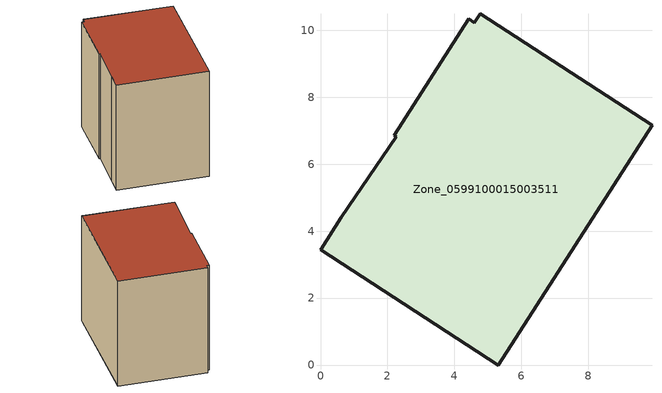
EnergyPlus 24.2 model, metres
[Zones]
Zone_0599100015003511
 floor ground (C_G): 4.59,10.22 4.77,10.48 9.9,7.15 5.31,0 0,3.45 0.62,4.42 2.27,6.82 2.2,6.87 4.43,10.33 z0.9
 wall outside (C_F): 0,3.45 5.31,0 9.9,7.15 4.77,10.48 4.59,10.22 4.43,10.33 2.2,6.87 2.27,6.82 0.62,4.42 0,3.45 z0.9:8.94
 roof outside (C_R): 4.77,10.48 4.59,10.22 4.43,10.33 2.2,6.87 2.27,6.82 0.62,4.42 0,3.45 5.31,0 9.9,7.15 z8.94
[BUILDING]
Pand.0599100015003511: North Axis=0; Terrain=City; Loads Convergence Tolerance Value=0.04; Temperature Convergence Tolerance Value=0.4; Solar Distribution=FullExterior; Maximum Number of Warmup Days=25; Minimum Number of Warmup Days=1
[Site:Location]
Rotterdam.The.Hague.AP_ZH_NLD Design_Conditions: Latitude=51.96; Longitude=4.45; Time Zone=1; Elevation=-4.5
[SITE:GROUNDTEMPERATURE:BUILDINGSURFACE]
18, 18, 18, 18, 18, 18, 18, 18, 18, 18, 18, 18
[MATERIAL] Thermal Absorptance=0.9; Solar Absorptance=0.7; Visible Absorptance=0.7
Name | Roughness | Thickness | Conductivity | Density | Specific Heat
G.TC.1965-1974 | MediumSmooth | 0.15 | 0.882353 | 540 | 1210
F.TC.1965-1974 | Rough | 0.3 | 0.697674 | 1920 | 840
R.TC.1965-1974 | MediumRough | 0.2 | 0.232558 | 1500 | 1000
[CONSTRUCTION]
C_G: G.TC.1965-1974
C_F: F.TC.1965-1974
C_R: R.TC.1965-1974
[ZONE]
Zone_0599100015003511: Type=1; Multiplier=1; Ceiling Height=Autocalculate; Volume=Autocalculate; Floor Area=autocalculate; Part of Total Floor Area=Yes
[ZONEINFILTRATION:DESIGNFLOWRATE]
Infil_Zone_0599100015003511: Zone or ZoneList or Space or SpaceList=Zone_0599100015003511; Schedule=AlwaysOn; Design Flow Rate Calculation Method=Flow/Area; Flow Rate per Floor Area=0.003; Constant Term Coefficient=1; Temperature Term Coefficient=0; Velocity Term Coefficient=0; Velocity Squared Term Coefficient=0
[HVACTEMPLATE:ZONE:IDEALLOADSAIRSYSTEM]
Zone_0599100015003511: Maximum Heating Supply Air Temperature=50; Minimum Cooling Supply Air Temperature=13; Maximum Heating Supply Air Humidity Ratio=0.0156; Minimum Cooling Supply Air Humidity Ratio=0.0077; Heating Limit=NoLimit; Cooling Limit=NoLimit; Dehumidification Control Type=ConstantSensibleHeatRatio; Cooling Sensible Heat Ratio=0.7; Dehumidification Setpoint=60; Humidification Control Type=None; Humidification Setpoint=30; Outdoor Air Method=None; Outdoor Air Flow Rate per Person=0.00944; Outdoor Air Flow Rate per Zone Floor Area=0; Outdoor Air Flow Rate per Zone=0; Demand Controlled Ventilation Type=None; Outdoor Air Economizer Type=NoEconomizer; Heat Recovery Type=None; Sensible Heat Recovery Effectiveness=0.7; Latent Heat Recovery Effectiveness=0.65
[ZONECONTROL:THERMOSTAT]
ThermostatControl_Zone_0599100015003511: Zone or ZoneList=Zone_0599100015003511; Control Type Schedule=DualSetpointControlType; Control 1=Thermostat_Zone_0599100015003511; Temperature Difference Between Cutout And Setpoint=0
[THERMOSTATSETPOINT:DUALSETPOINT]
Thermostat_Zone_0599100015003511: Heating Setpoint Temperature Schedule=HeatingSetpoint_Zone_0599100015003511; Cooling Setpoint Temperature Schedule=CoolingSetpoint_Zone_0599100015003511
[SCHEDULE:COMPACT]
HeatingSetpoint_Zone_0599100015003511: Through: 12/31, For: AllDays, Until: 24:00, 21
CoolingSetpoint_Zone_0599100015003511: Through: 12/31, For: AllDays, Until: 24:00, 24
DualSetpointControlType: Through: 12/31, For: AllDays, Until: 24:00, 4
AlwaysOn: Through: 12/31, For: AllDays, Until: 24:00, 1
